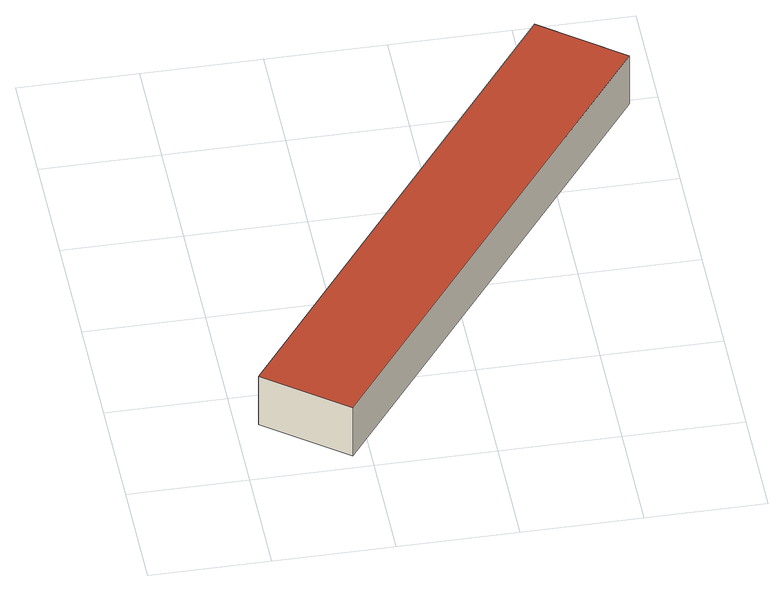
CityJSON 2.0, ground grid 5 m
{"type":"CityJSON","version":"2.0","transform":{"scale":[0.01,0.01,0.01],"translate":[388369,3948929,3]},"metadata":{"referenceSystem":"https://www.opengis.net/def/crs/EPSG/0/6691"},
"CityObjects":{
"building1":{"type":"Building","attributes":{"大字・町コード":"55","町・丁目コード":"1","13_区市町村コード_大字・町コード_町・丁目コード":"13101055001","地区計画":"大手町・丸の内・有楽町地区","measuredHeight":8.7,"BuildingIDAttribute.prefecture":"13","BuildingIDAttribute.city":"13101","BuildingDetailAttribute.buildingRoofEdgeArea":110.03,"BuildingDetailAttribute.districtsAndZonesType":"10","BuildingDetailAttribute.surveyYear":2016},"address":[{"country":"日本","locality":"東京都千代田区丸の内一丁目"}],"geometry":[{"type":"Solid","lod":"2","boundaries":[[[[0,1,2,3]],[[4,5,6,7]],[[5,3,2,6]],[[4,0,3,5]],[[7,1,0,4]],[[6,2,1,7]]]],"semantics":{"surfaces":[{"type":"GroundSurface"},{"type":"RoofSurface"},{"type":"WallSurface"}],"values":[[0,1,2,2,2,2]]}}]}
},
"vertices":[
[1543,2235,66],[1879,1980,66],[427,70,66],[91,325,66],[1543,2235,318],[91,325,318],[427,70,318],[1879,1980,318]
]}
